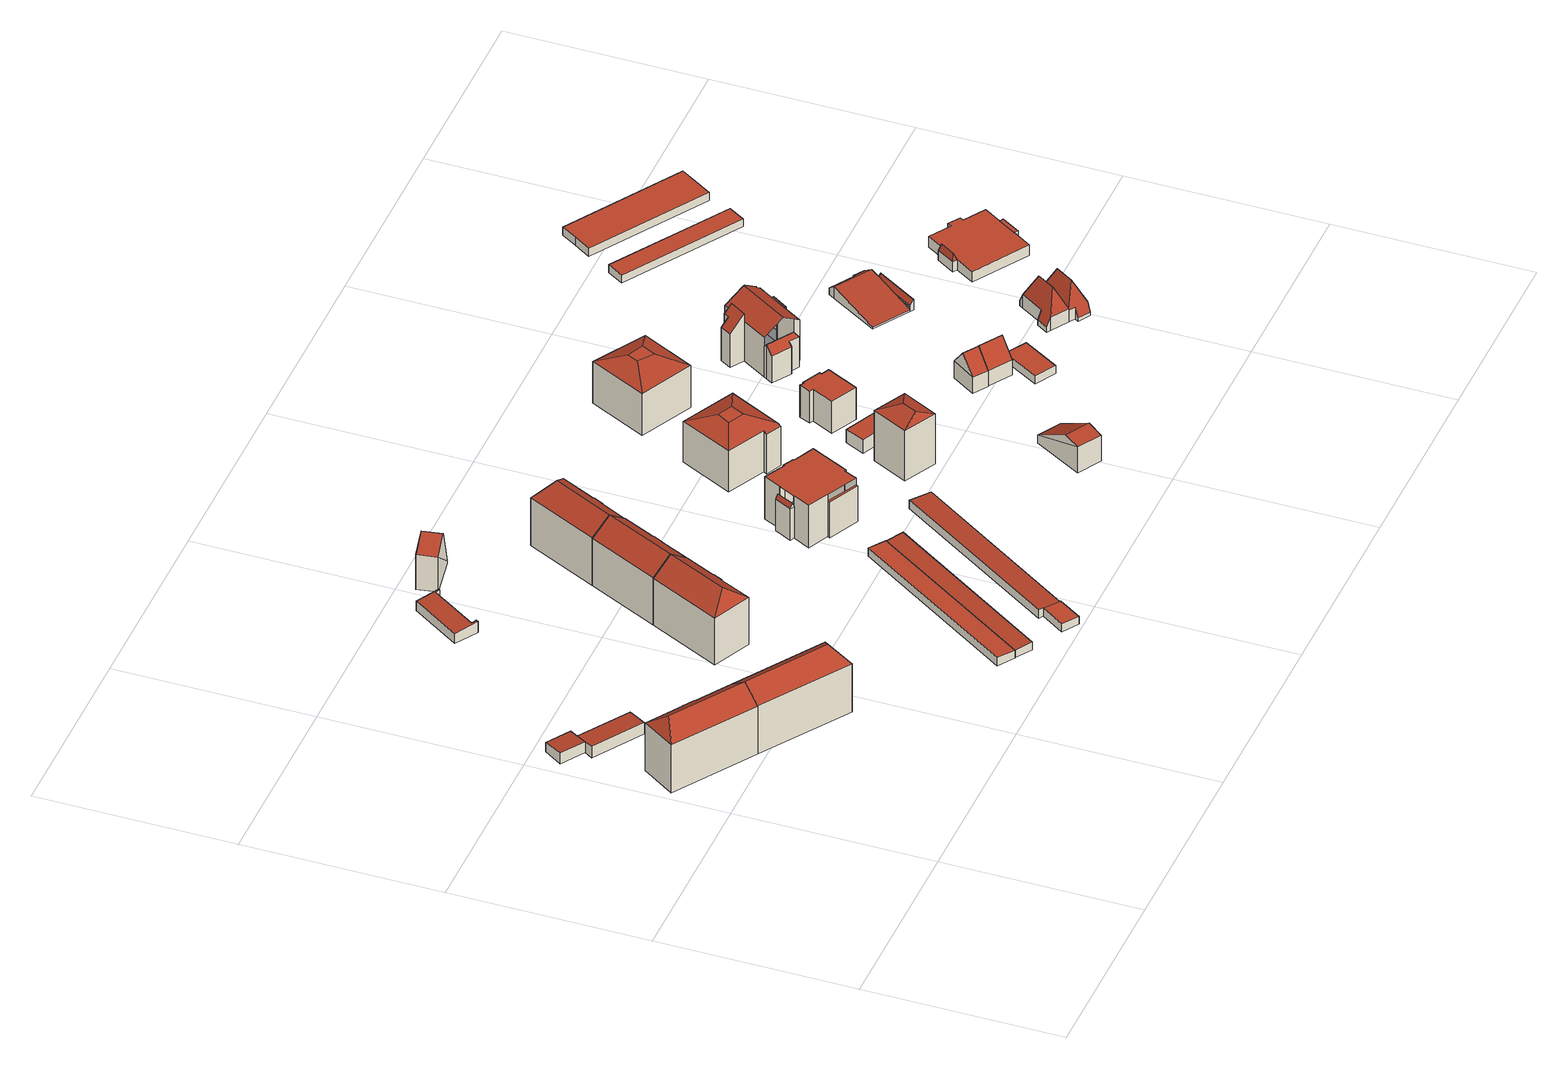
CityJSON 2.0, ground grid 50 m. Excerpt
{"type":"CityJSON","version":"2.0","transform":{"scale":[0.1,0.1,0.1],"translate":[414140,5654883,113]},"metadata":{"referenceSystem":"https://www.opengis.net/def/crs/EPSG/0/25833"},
"CityObjects":{
"building1":{"type":"Building","attributes":{"Dachtyp_tdc":"tdcHipAndGableRoof","Gemeindeschluessel":14612000,"Dachneigung":36.89,"QualitaetDacherkennung":75,"Geometrietyp2DReferenz":"3000","measuredHeight":17.54,"function":"31001_9998","roofType":"5000"},"geometry":[{"type":"Solid","lod":"2","boundaries":[[[[0,1,2,3]],[[1,4,5,2]],[[4,6,7,5]],[[6,8,9,7]],[[8,10,11,9]],[[10,12,13,11]],[[12,14,15,13]],[[14,16,17,15]],[[16,0,3,17]],[[12,10,18]],[[10,8,6,18]],[[6,4,1,0,16,14,12,18]],[[3,2,5,7,9,11,13,15,17]]]],"semantics":{"surfaces":[{"type":"WallSurface"},{"type":"RoofSurface"},{"type":"GroundSurface"}],"values":[[0,0,0,0,0,0,0,0,0,1,1,1,2]]}}]},
"building2":{"type":"Building","attributes":{"Dachtyp_tdc":"tdcPolyFlatRoof","Gemeindeschluessel":14612000,"Dachneigung":3.62,"QualitaetDacherkennung":64,"Geometrietyp2DReferenz":"3000","measuredHeight":3.07,"function":"31001_2463","roofType":"2100"},"geometry":[{"type":"Solid","lod":"2","boundaries":[[[[19,20,21,22]],[[20,23,24,21]],[[23,25,26,24]],[[25,27,28,26]],[[27,19,22,28]],[[27,25,23,20,19]],[[22,21,24,26,28]]]],"semantics":{"surfaces":[{"type":"WallSurface"},{"type":"RoofSurface"},{"type":"GroundSurface"}],"values":[[0,0,0,0,0,1,2]]}}]},
"building3":{"type":"Building","attributes":{"Dachtyp_tdc":"tdcPolyFlatRoof","Gemeindeschluessel":14612000,"Dachneigung":4.28,"QualitaetDacherkennung":71,"Geometrietyp2DReferenz":"3000","measuredHeight":3.31,"function":"31001_2463","roofType":"2100"},"geometry":[{"type":"Solid","lod":"2","boundaries":[[[[29,19,22,30]],[[19,27,28,22]],[[27,31,32,28]],[[31,33,34,32]],[[33,29,30,34]],[[33,31,27,19,29]],[[30,22,28,32,34]]]],"semantics":{"surfaces":[{"type":"WallSurface"},{"type":"RoofSurface"},{"type":"GroundSurface"}],"values":[[0,0,0,0,0,1,2]]}}]},
"building4":{"type":"Building","attributes":{"Dachtyp_tdc":"tdcHipAndGableRoof","Gemeindeschluessel":14612000,"Dachneigung":36.53,"QualitaetDacherkennung":76,"Geometrietyp2DReferenz":"3000","measuredHeight":17.43,"function":"31001_9998","roofType":"5000"},"geometry":[{"type":"Solid","lod":"2","boundaries":[[[[4,35,36,5]],[[35,37,38,36]],[[37,39,9,38]],[[39,4,5,9]],[[37,35,40]],[[4,39,6]],[[35,4,6,40]],[[39,37,40,6]],[[5,36,38,9]]]],"semantics":{"surfaces":[{"type":"WallSurface"},{"type":"RoofSurface"},{"type":"GroundSurface"}],"values":[[0,0,0,0,1,0,1,1,2]]}}]},
"building5":{"type":"Building","attributes":{"Gemeindeschluessel":14612000,"Dachtyp_tdc":"tdcHipAndGableRoof","Dachneigung":37.26,"QualitaetDacherkennung":76,"Geometrietyp2DReferenz":"3000","measuredHeight":17.48,"function":"31001_9998","roofType":"5000"},"geometry":[{"type":"Solid","lod":"2","boundaries":[[[[41,42,43,44]],[[42,45,46,43]],[[45,47,48,46]],[[47,49,50,48]],[[49,51,52,50]],[[51,53,54,52]],[[53,55,56,54]],[[55,57,58,56]],[[57,41,44,58]],[[53,51,59]],[[51,49,47,45,42,41,57,59]],[[57,55,53,59]],[[44,43,46,48,50,52,54,56,58]]]],"semantics":{"surfaces":[{"type":"WallSurface"},{"type":"RoofSurface"},{"type":"GroundSurface"}],"values":[[0,0,0,0,0,0,0,0,0,1,1,1,2]]}}]},
"building6":{"type":"Building","attributes":{"Dachtyp_tdc":"tdcPolyFlatRoof","Gemeindeschluessel":14612000,"Dachneigung":4.68,"QualitaetDacherkennung":76,"Geometrietyp2DReferenz":"3000","measuredHeight":3.21,"function":"31001_2463","roofType":"2100"},"geometry":[{"type":"Solid","lod":"2","boundaries":[[[[60,61,62,63]],[[61,64,65,62]],[[64,66,67,65]],[[66,68,69,67]],[[68,70,71,69]],[[70,72,73,71]],[[72,74,75,73]],[[74,60,63,75]],[[74,72,70,68,66,64,61,60]],[[63,62,65,67,69,71,73,75]]]],"semantics":{"surfaces":[{"type":"WallSurface"},{"type":"RoofSurface"},{"type":"GroundSurface"}],"values":[[0,0,0,0,0,0,0,0,1,2]]}}]},
"building7":{"type":"Building","attributes":{"Dachtyp_tdc":"tdcGableRoof","Gemeindeschluessel":14612000,"Dachneigung":36.87,"QualitaetDacherkennung":79,"Geometrietyp2DReferenz":"3000","measuredHeight":17.46,"function":"31001_9998","roofType":"3100"},"geometry":[{"type":"Solid","lod":"2","boundaries":[[[[76,77,78,79]],[[77,80,81,78]],[[80,82,44,81]],[[82,83,84,44]],[[83,85,56,84]],[[85,86,87,56]],[[86,88,89,87]],[[88,90,91,89]],[[90,92,93,91]],[[92,76,79,93]],[[88,86,85,83]],[[83,82,80,77,76,92,90,88]],[[79,78,81,44,84,56,87,89,91,93]]]],"semantics":{"surfaces":[{"type":"WallSurface"},{"type":"RoofSurface"},{"type":"GroundSurface"}],"values":[[0,0,0,0,0,0,0,0,0,0,1,1,2]]}}]},
"building8":{"type":"Building","attributes":{"Dachtyp_tdc":"tdcPolyFlatRoof","Gemeindeschluessel":14612000,"Dachneigung":2.83,"QualitaetDacherkennung":90,"Geometrietyp2DReferenz":"3000","measuredHeight":2.39,"function":"31001_2463","roofType":"2100"},"geometry":[{"type":"Solid","lod":"2","boundaries":[[[[94,95,96,97]],[[95,98,99,96]],[[98,100,101,99]],[[100,94,97,101]],[[100,98,95,94]],[[97,96,99,101]]]],"semantics":{"surfaces":[{"type":"WallSurface"},{"type":"RoofSurface"},{"type":"GroundSurface"}],"values":[[0,0,0,0,1,2]]}}]},
"building9":{"type":"Building","attributes":{"Dachtyp_tdc":"tdcGableRoof","Gemeindeschluessel":14612000,"Dachneigung":66.84,"QualitaetDacherkennung":7,"Geometrietyp2DReferenz":"3000","measuredHeight":12.51,"function":"31001_2463","roofType":"3100"},"geometry":[{"type":"Solid","lod":"2","boundaries":[[[[102,103,104,105]],[[103,106,107,104]],[[106,108,109,107]],[[108,102,105,109]],[[106,103,110]],[[102,108,111]],[[103,102,111,110]],[[108,106,110,111]],[[105,104,107,109]]]],"semantics":{"surfaces":[{"type":"WallSurface"},{"type":"RoofSurface"},{"type":"GroundSurface"}],"values":[[0,0,0,0,0,0,1,1,2]]}}]},
"building10":{"type":"Building","attributes":{"Dachtyp_tdc":"tdcPolyFlatRoof","Gemeindeschluessel":14612000,"Dachneigung":2.71,"QualitaetDacherkennung":88,"Geometrietyp2DReferenz":"3000","measuredHeight":2.3,"function":"31001_2463","roofType":"2100"},"geometry":[{"type":"Solid","lod":"2","boundaries":[[[[112,113,114,115]],[[113,116,117,114]],[[116,118,119,117]],[[118,112,115,119]],[[118,116,113,112]],[[115,114,117,119]]]],"semantics":{"surfaces":[{"type":"WallSurface"},{"type":"RoofSurface"},{"type":"GroundSurface"}],"values":[[0,0,0,0,1,2]]}}]},
"building11":{"type":"Building","attributes":{"Dachtyp_tdc":"tdcHipAndGableRoof","Gemeindeschluessel":14612000,"Dachneigung":37.02,"QualitaetDacherkennung":78,"Geometrietyp2DReferenz":"3000","measuredHeight":17.48,"function":"31001_9998","roofType":"5000"},"geometry":[{"type":"Solid","lod":"2","boundaries":[[[[120,121,122,123]],[[121,124,91,122]],[[124,125,126,91]],[[125,127,87,126]],[[127,128,129,87]],[[128,130,131,129]],[[130,132,133,131]],[[132,134,135,133]],[[134,120,123,135]],[[130,128,136]],[[128,127,125,136]],[[125,124,121,120,134,132,130,136]],[[123,122,91,126,87,129,131,133,135]]]],"semantics":{"surfaces":[{"type":"WallSurface"},{"type":"RoofSurface"},{"type":"GroundSurface"}],"values":[[0,0,0,0,0,0,0,0,0,1,1,1,2]]}}]},
"building12":{"type":"Building","attributes":{"Gemeindeschluessel":14612000,"Geometrietyp2DReferenz":"3000","function":"31001_2463","roofType":"9999"},"children":["building12-1","building12-2"]},
"building12-1":{"type":"BuildingPart","attributes":{"Dachtyp_tdc":"tdcPolyFlatRoof","Dachneigung":2.65,"QualitaetDacherkennung":74,"Geometrietyp2DReferenz":"3000","measuredHeight":2.4,"roofType":"2100"},"parents":["building12"],"geometry":[{"type":"MultiSurface","lod":"2","boundaries":[[[137,138,139,140]],[[138,141,142,139]],[[141,143,144,142]],[[143,145,146,144]],[[143,141,138,137,147,145]],[[146,140,139,142,144]]],"semantics":{"surfaces":[{"type":"WallSurface"},{"type":"RoofSurface"},{"type":"GroundSurface"}],"values":[0,0,0,0,1,2]}}]},
"building12-2":{"type":"BuildingPart","attributes":{"Dachtyp_tdc":"tdcPolyFlatRoof","Dachneigung":3.08,"QualitaetDacherkennung":85,"Geometrietyp2DReferenz":"3000","measuredHeight":2.35,"roofType":"2100"},"parents":["building12"],"geometry":[{"type":"MultiSurface","lod":"2","boundaries":[[[148,137,140,149]],[[145,150,151,146]],[[150,152,153,151]],[[152,148,149,153]],[[152,150,145,147,137,148]],[[149,140,146,151,153]]],"semantics":{"surfaces":[{"type":"WallSurface"},{"type":"RoofSurface"},{"type":"GroundSurface"}],"values":[0,0,0,0,1,2]}}]},
"building13":{"type":"Building","attributes":{"Gemeindeschluessel":14612000,"Geometrietyp2DReferenz":"3000","function":"31001_9998","roofType":"9999"},"children":["building13-1","building13-2","building13-3"]},
"building13-1":{"type":"BuildingPart","attributes":{"Dachtyp_tdc":"tdcFreeFormRoof","Dachneigung":64.05,"QualitaetDacherkennung":15,"Geometrietyp2DReferenz":"3000","measuredHeight":10.35,"roofType":"5000"},"parents":["building13"],"geometry":[{"type":"MultiSurface","lod":"2","boundaries":[[[154,155,156,157]],[[158,159,160,161]],[[157,162,159,158]],[[162,163,160,159]],[[154,157,158,161]],[[164,162,157,156]],[[155,165,164,156]],[[163,165,155,154]],[[162,164,165,163]]],"semantics":{"surfaces":[{"type":"WallSurface"},{"type":"GroundSurface"},{"type":"RoofSurface"}],"values":[0,1,0,0,0,2,2,0,0]}}]},
"building13-2":{"type":"BuildingPart","attributes":{"Dachtyp_tdc":"tdcPolyFlatRoof","Dachneigung":0,"QualitaetDacherkennung":73,"Geometrietyp2DReferenz":"3000","measuredHeight":12.17,"roofType":"1000"},"parents":["building13"],"geometry":[{"type":"MultiSurface","lod":"2","boundaries":[[[166,167,168,169,170]],[[167,171,161,168]],[[171,154,161]],[[172,173,174,160,163]],[[173,175,176,174]],[[175,177,178,176]],[[177,179,180,178]],[[179,181,182,180]],[[181,183,184,182]],[[183,185,186,184]],[[185,187,188,186]],[[187,189,190,188]],[[189,191,192,193,190]],[[191,189,187,185,183,181,179,177,175,173,172,171,167,166]],[[169,168,161,160,174,176,178,180,182,184,186,188,190,193]]],"semantics":{"surfaces":[{"type":"WallSurface"},{"type":"RoofSurface"},{"type":"GroundSurface"}],"values":[0,0,0,0,0,0,0,0,0,0,0,0,0,1,2]}}]},
"building13-3":{"type":"BuildingPart","attributes":{"Dachtyp_tdc":"tdcPolyFlatRoof","Dachneigung":0,"QualitaetDacherkennung":21,"Geometrietyp2DReferenz":"3000","measuredHeight":10.22,"roofType":"1000"},"parents":["building13"],"geometry":[{"type":"MultiSurface","lod":"2","boundaries":[[[192,194,195,193]],[[194,196,197,195]],[[196,170,169,197]],[[170,196,194,192]],[[193,195,197,169]]],"semantics":{"surfaces":[{"type":"WallSurface"},{"type":"RoofSurface"},{"type":"GroundSurface"}],"values":[0,0,0,1,2]}}]},
"building14":{"type":"Building","attributes":{"Dachtyp_tdc":"tdcCutTentRoof","Gemeindeschluessel":14612000,"Dachneigung":21.6,"QualitaetDacherkennung":59,"Geometrietyp2DReferenz":"3000","measuredHeight":14.05,"function":"31001_9998","roofType":"9999"},"geometry":[{"type":"Solid","lod":"2","boundaries":[[[[198,199,200,201]],[[199,202,203,200]],[[202,204,205,203]],[[204,206,207,205]],[[206,208,209,207]],[[208,210,211,209]],[[210,198,201,211]],[[198,210,212,213]],[[199,198,213,214]],[[208,206,204,202,199,214,215]],[[210,208,215,212]],[[215,214,213,212]],[[201,200,203,205,207,209,211]]]],"semantics":{"surfaces":[{"type":"WallSurface"},{"type":"RoofSurface"},{"type":"GroundSurface"}],"values":[[0,0,0,0,0,0,0,1,1,1,1,1,2]]}}]},
"building15":{"type":"Building","attributes":{"Dachtyp_tdc":"tdcFreeFormRoof","Gemeindeschluessel":14612000,"Dachneigung":25.78,"QualitaetDacherkennung":14,"Geometrietyp2DReferenz":"3000","measuredHeight":16.62,"function":"31001_9998","roofType":"5000"},"geometry":[{"type":"Solid","lod":"2","boundaries":[[[[216,217,218,219]],[[217,220,221,218]],[[220,222,223,221]],[[222,216,219,223]],[[224,225,222,220]],[[224,220,217]],[[225,224,217,216]],[[225,216,222]],[[219,218,221,223]]]],"semantics":{"surfaces":[{"type":"WallSurface"},{"type":"RoofSurface"},{"type":"GroundSurface"}],"values":[[0,0,0,0,1,1,1,1,2]]}}]},
"building16":{"type":"Building","attributes":{"Dachtyp_tdc":"tdcGableRoof","Gemeindeschluessel":14612000,"Dachneigung":30.92,"QualitaetDacherkennung":3,"Geometrietyp2DReferenz":"3000","measuredHeight":8.36,"function":"31001_9998","roofType":"3100"},"geometry":[{"type":"Solid","lod":"2","boundaries":[[[[226,227,228,229]],[[227,230,231,228]],[[230,232,233,231]],[[232,226,229,233]],[[230,227,234]],[[226,232,235]],[[227,226,235,234]],[[232,230,234,235]],[[229,228,231,233]]]],"semantics":{"surfaces":[{"type":"WallSurface"},{"type":"RoofSurface"},{"type":"GroundSurface"}],"values":[[0,0,0,0,0,0,1,1,2]]}}]},
"building17":{"type":"Building","attributes":{"Dachtyp_tdc":"tdcPolyFlatRoof","Gemeindeschluessel":14612000,"Dachneigung":0,"QualitaetDacherkennung":1,"Geometrietyp2DReferenz":"3000","measuredHeight":3.76,"function":"31001_9998","roofType":"1000"},"geometry":[{"type":"Solid","lod":"2","boundaries":[[[[236,237,238,239]],[[237,240,241,238]],[[240,242,243,241]],[[242,236,239,243]],[[242,240,237,236]],[[239,238,241,243]]]],"semantics":{"surfaces":[{"type":"WallSurface"},{"type":"RoofSurface"},{"type":"GroundSurface"}],"values":[[0,0,0,0,1,2]]}}]},
"building18":{"type":"Building","attributes":{"Dachtyp_tdc":"tdcPolyFlatRoof","Gemeindeschluessel":14612000,"Dachneigung":0,"QualitaetDacherkennung":44,"Geometrietyp2DReferenz":"3000","measuredHeight":9.1,"function":"31001_9998","roofType":"1000"},"geometry":[{"type":"Solid","lod":"2","boundaries":[[[[244,245,246,247]],[[245,248,249,246]],[[248,250,251,249]],[[250,252,253,251]],[[252,254,255,253]],[[254,256,257,255]],[[256,258,259,257]],[[258,260,261,259]],[[260,262,263,261]],[[262,244,247,263]],[[262,260,258,256,254,252,250,248,245,244]],[[247,246,249,251,253,255,257,259,261,263]]]],"semantics":{"surfaces":[{"type":"WallSurface"},{"type":"RoofSurface"},{"type":"GroundSurface"}],"values":[[0,0,0,0,0,0,0,0,0,0,1,2]]}}]},
"building19":{"type":"Building","attributes":{"Dachtyp_tdc":"tdcCutTentRoof","Gemeindeschluessel":14612000,"Dachneigung":16.07,"QualitaetDacherkennung":46,"Geometrietyp2DReferenz":"3000","measuredHeight":14.09,"function":"31001_9998","roofType":"9999"},"geometry":[{"type":"Solid","lod":"2","boundaries":[[[[264,265,266,267]],[[265,268,269,266]],[[268,270,271,269]],[[270,264,267,271]],[[265,264,272,273]],[[268,265,273,274]],[[270,268,274,275]],[[264,270,275,272]],[[275,274,273,272]],[[267,266,269,271]]]],"semantics":{"surfaces":[{"type":"WallSurface"},{"type":"RoofSurface"},{"type":"GroundSurface"}],"values":[[0,0,0,0,1,1,1,1,1,2]]}}]},
"building20":{"type":"Building","attributes":{"Dachtyp_tdc":"tdcGableRoof","Gemeindeschluessel":14612000,"Dachneigung":51.06,"QualitaetDacherkennung":72,"Geometrietyp2DReferenz":"3000","measuredHeight":9.13,"function":"31001_9998","roofType":"3100"},"geometry":[{"type":"Solid","lod":"2","boundaries":[[[[276,277,278,279]],[[277,280,281,278]],[[280,282,283,281]],[[282,276,279,283]],[[280,277,284]],[[276,282,285]],[[277,276,285,284]],[[282,280,284,285]],[[279,278,281,283]]]],"semantics":{"surfaces":[{"type":"WallSurface"},{"type":"RoofSurface"},{"type":"GroundSurface"}],"values":[[0,0,0,0,0,0,1,1,2]]}}]},
"building21":{"type":"Building","attributes":{"Dachtyp_tdc":"tdcGableRoof","Gemeindeschluessel":14612000,"Dachneigung":51.2,"QualitaetDacherkennung":80,"Geometrietyp2DReferenz":"3000","measuredHeight":9.04,"function":"31001_9998","roofType":"3100"},"geometry":[{"type":"Solid","lod":"2","boundaries":[[[[286,287,288,289]],[[287,290,291,288]],[[290,292,293,291]],[[292,294,295,293]],[[294,296,297,295]],[[296,298,299,297]],[[298,300,301,299]],[[300,286,289,301]],[[296,294,292,290,287,286]],[[286,300,298,296]],[[289,288,291,293,295,297,299,301]]]],"semantics":{"surfaces":[{"type":"WallSurface"},{"type":"RoofSurface"},{"type":"GroundSurface"}],"values":[[0,0,0,0,0,0,0,0,1,1,2]]}}]},
"building22":{"type":"Building","attributes":{"Dachtyp_tdc":"tdcPolyFlatRoof","Gemeindeschluessel":14612000,"Dachneigung":0,"QualitaetDacherkennung":83,"Geometrietyp2DReferenz":"3000","measuredHeight":2.29,"function":"31001_9998","roofType":"1000"},"geometry":[{"type":"Solid","lod":"2","boundaries":[[[[302,303,304,305]],[[306,307,308,309]],[[307,302,305,308]],[[307,306,303,302]],[[305,304,309,308]],[[303,306,309,304]]]],"semantics":{"surfaces":[{"type":"WallSurface"},{"type":"RoofSurface"},{"type":"GroundSurface"}],"values":[[0,0,0,1,2,0]]}}]},
"building23":{"type":"Building","attributes":{"Gemeindeschluessel":14612000,"Geometrietyp2DReferenz":"3000","function":"31001_9998","roofType":"9999"},"children":["building23-1","building23-2","building23-3","building23-4"]},
"building23-1":{"type":"BuildingPart","attributes":{"Dachtyp_tdc":"tdcPolyFlatRoof","Dachneigung":0,"QualitaetDacherkennung":45,"Geometrietyp2DReferenz":"3000","measuredHeight":8.94,"roofType":"1000"},"parents":["building23"],"geometry":[{"type":"MultiSurface","lod":"2","boundaries":[[[310,311,312,313]],[[311,314,315,312]],[[316,310,313,317]],[[316,314,311,310]],[[313,312,315,317]]],"semantics":{"surfaces":[{"type":"WallSurface"},{"type":"RoofSurface"},{"type":"GroundSurface"}],"values":[0,0,0,1,2]}}]},
"building23-2":{"type":"BuildingPart","attributes":{"Dachtyp_tdc":"tdcPolyFlatRoof","Dachneigung":45.78,"QualitaetDacherkennung":30,"Geometrietyp2DReferenz":"3000","measuredHeight":13.59,"roofType":"2100"},"parents":["building23"],"geometry":[{"type":"MultiSurface","lod":"2","boundaries":[[[318,319,320,321]],[[319,322,323,320]],[[322,324,325,323]],[[324,326,327,328,325]],[[329,318,321,330,331]],[[329,326,324,322,319,318]],[[321,320,323,325,328,330]]],"semantics":{"surfaces":[{"type":"WallSurface"},{"type":"RoofSurface"},{"type":"GroundSurface"}],"values":[0,0,0,0,0,1,2]}}]},
"building23-3":{"type":"BuildingPart","attributes":{"Dachtyp_tdc":"tdcFreeFormRoof","Dachneigung":50,"QualitaetDacherkennung":16,"Geometrietyp2DReferenz":"3000","measuredHeight":9.91,"roofType":"5000"},"parents":["building23"],"geometry":[{"type":"MultiSurface","lod":"2","boundaries":[[[332,333,334,335]],[[333,336,337,334]],[[338,339,340,341]],[[339,342,343,340]],[[342,344,345,343]],[[344,332,335,345]],[[339,338,346]],[[338,347,336,333,346]],[[333,332,344,342,339,346]],[[335,334,337,348,341,340,343,345]]],"semantics":{"surfaces":[{"type":"WallSurface"},{"type":"RoofSurface"},{"type":"GroundSurface"}],"values":[0,0,0,0,0,0,1,1,1,2]}}]},
"building23-4":{"type":"BuildingPart","attributes":{"Dachtyp_tdc":"tdcGableRoof","Dachneigung":31.71,"QualitaetDacherkennung":47,"Geometrietyp2DReferenz":"3000","measuredHeight":14.68,"roofType":"3100"},"parents":["building23"],"geometry":[{"type":"MultiSurface","lod":"2","boundaries":[[[349,350,351,352]],[[350,353,354,351]],[[353,355,316,317,354]],[[356,357,358,315,314]],[[357,359,338,341,358]],[[360,331,330,337,336]],[[327,361,362,328]],[[361,363,364,362]],[[363,365,366,364]],[[365,367,368,366]],[[367,349,352,368]],[[363,361,327,331,360,369]],[[369,359,357,356,355,353,350,349,367,365,363]],[[352,351,354,317,315,358,341,348,337,330,328,362,364,366,368]]],"semantics":{"surfaces":[{"type":"WallSurface"},{"type":"RoofSurface"},{"type":"GroundSurface"}],"values":[0,0,0,0,0,0,0,0,0,0,0,1,1,2]}}]},
"building24":{"type":"Building","attributes":{"Dachtyp_tdc":"tdcFreeFormRoof","Gemeindeschluessel":14612000,"Dachneigung":65.43,"QualitaetDacherkennung":7,"Geometrietyp2DReferenz":"3000","measuredHeight":9.57,"function":"31001_9998","roofType":"5000"},"geometry":[{"type":"Solid","lod":"2","boundaries":[[[[370,371,372,373]],[[371,374,375,372]],[[374,376,377,375]],[[376,378,379,377]],[[378,380,381,379]],[[380,382,383,381]],[[382,384,385,383]],[[384,386,387,385]],[[386,388,389,387]],[[388,370,373,389]],[[384,382,380,378,376,390]],[[376,374,371,370,388,391,390]],[[388,386,391]],[[386,384,390,391]],[[373,372,375,377,379,381,383,385,387,389]]]],"semantics":{"surfaces":[{"type":"WallSurface"},{"type":"RoofSurface"},{"type":"GroundSurface"}],"values":[[0,0,0,0,0,0,0,0,0,0,1,1,1,1,2]]}}]},
"building25":{"type":"Building","attributes":{"Gemeindeschluessel":14612000,"Geometrietyp2DReferenz":"3000","function":"31001_9998","roofType":"9999"},"children":["building25-1","building25-2"]},
"building25-1":{"type":"BuildingPart","attributes":{"Dachtyp_tdc":"tdcPolyFlatRoof","Dachneigung":55.8,"QualitaetDacherkennung":46,"Geometrietyp2DReferenz":"3000","measuredHeight":3,"roofType":"2100"},"parents":["building25"],"geometry":[{"type":"MultiSurface","lod":"2","boundaries":[[[392,393,394,395,396]],[[397,398,399,400]],[[398,392,396,399]],[[398,397,401,393,392]],[[396,395,400,399]]],"semantics":{"surfaces":[{"type":"WallSurface"},{"type":"RoofSurface"},{"type":"GroundSurface"}],"values":[0,0,0,1,2]}}]},
"building25-2":{"type":"BuildingPart","attributes":{"Dachtyp_tdc":"tdcGableRoof","Dachneigung":10.73,"QualitaetDacherkennung":11,"Geometrietyp2DReferenz":"3000","measuredHeight":3.17,"roofType":"3100"},"parents":["building25"],"geometry":[{"type":"MultiSurface","lod":"2","boundaries":[[[402,403,404,405]],[[403,406,407,404]],[[406,408,409,407]],[[408,410,411,409]],[[410,412,413,411]],[[412,414,415,413]],[[414,416,397,400,415]],[[394,402,405,395]],[[414,412,410,408,406,403]],[[403,402,394,401,416,414]],[[405,404,407,409,411,413,415,400,395]]],"semantics":{"surfaces":[{"type":"WallSurface"},{"type":"RoofSurface"},{"type":"GroundSurface"}],"values":[0,0,0,0,0,0,0,0,1,1,2]}}]},
"building26":{"type":"Building","attributes":{"Dachtyp_tdc":"tdcFreeFormRoof","Gemeindeschluessel":14612000,"Dachneigung":65.96,"QualitaetDacherkennung":5,"Geometrietyp2DReferenz":"3000","measuredHeight":9.21,"function":"31001_9998","roofType":"5000"},"geometry":[{"type":"Solid","lod":"2","boundaries":[[[[417,418,387,419]],[[418,420,385,387]],[[420,421,422,385]],[[421,423,424,422]],[[423,425,426,424]],[[425,427,428,426]],[[427,429,430,428]],[[429,431,432,430]],[[431,433,434,432]],[[433,417,419,434]],[[429,427,425,423,421,435,436]],[[421,420,435]],[[420,418,436,435]],[[418,417,433,431,429,436]],[[419,387,385,422,424,426,428,430,432,434]]]],"semantics":{"surfaces":[{"type":"WallSurface"},{"type":"RoofSurface"},{"type":"GroundSurface"}],"values":[[0,0,0,0,0,0,0,0,0,0,1,1,1,1,2]]}}]},
"building27":{"type":"Building","attributes":{"Dachtyp_tdc":"tdcPolyFlatRoof","Gemeindeschluessel":14612000,"Dachneigung":0,"QualitaetDacherkennung":72,"Geometrietyp2DReferenz":"3000","measuredHeight":2.23,"function":"31001_2463","roofType":"1000"},"geometry":[{"type":"Solid","lod":"2","boundaries":[[[[437,438,439,440]],[[438,441,442,439]],[[441,443,444,442]],[[443,437,440,444]],[[443,441,438,437]],[[440,439,442,444]]]],"semantics":{"surfaces":[{"type":"WallSurface"},{"type":"RoofSurface"},{"type":"GroundSurface"}],"values":[[0,0,0,0,1,2]]}}]},
"building28":{"type":"Building","attributes":{"Gemeindeschluessel":14612000,"Geometrietyp2DReferenz":"3000","function":"31001_9998","roofType":"9999"},"children":["building28-1","building28-2","building28-3"]},
"building28-1":{"type":"BuildingPart","attributes":{"Dachtyp_tdc":"tdcPolyFlatRoof","Dachneigung":0,"QualitaetDacherkennung":66,"Geometrietyp2DReferenz":"3000","measuredHeight":3.02,"roofType":"1000"},"parents":["building28"],"geometry":[{"type":"MultiSurface","lod":"2","boundaries":[[[445,446,447,448]],[[445,449,450,446]],[[449,451,452,450]],[[451,449,445,448]],[[447,446,450,452]]],"semantics":{"surfaces":[{"type":"WallSurface"},{"type":"RoofSurface"},{"type":"GroundSurface"}],"values":[0,0,0,1,2]}}]},
"building28-2":{"type":"BuildingPart","attributes":{"Dachtyp_tdc":"tdcFreeFormRoof","Dachneigung":73.3,"QualitaetDacherkennung":18,"Geometrietyp2DReferenz":"3000","measuredHeight":4.68,"roofType":"5000"},"parents":["building28"],"geometry":[{"type":"MultiSurface","lod":"2","boundaries":[[[453,454,455,456]],[[454,457,458,455]],[[457,459,460,458]],[[461,459,457]],[[462,461,457,454]],[[462,454,453]],[[461,462,453,459]],[[455,458,460,456]]],"semantics":{"surfaces":[{"type":"WallSurface"},{"type":"RoofSurface"},{"type":"GroundSurface"}],"values":[0,0,0,1,1,1,1,2]}}]},
"building28-3":{"type":"BuildingPart","attributes":{"Dachtyp_tdc":"tdcPolyFlatRoof","Dachneigung":0,"QualitaetDacherkennung":0,"Geometrietyp2DReferenz":"3000","measuredHeight":3,"roofType":"9999"},"parents":["building28"],"geometry":[{"type":"MultiSurface","lod":"2","boundaries":[[[448,463,464,465,466,467,468,469,470,471,472,451]],[[451,472,473,452]],[[472,471,474,473]],[[471,470,456,474]],[[470,453,456]],[[459,453,470,469]],[[469,468,475,460]],[[468,467,476,475]],[[467,466,477,476]],[[466,465,478,477]],[[465,464,479,478]],[[464,463,480,479]],[[463,448,447,480]],[[452,473,474,456,460,475,476,477,478,479,480,447]],[[459,460,456,453]],[[452,447,448,451]]],"semantics":{"surfaces":[{"type":"RoofSurface"},{"type":"WallSurface"},{"type":"GroundSurface"},{"type":"ClosureSurface","isClosure":"1","QuelleClosure":"LoD1Solid"}],"values":[0,1,1,1,1,1,1,1,1,1,1,1,1,2,3,3]}}]},
"building29":{"type":"Building","attributes":{"Dachtyp_tdc":"tdcPolyFlatRoof","Gemeindeschluessel":14612000,"Dachneigung":0,"QualitaetDacherkennung":91,"Geometrietyp2DReferenz":"3000","measuredHeight":2.27,"function":"31001_2463","roofType":"1000"},"geometry":[{"type":"Solid","lod":"2","boundaries":[[[[481,482,483,484]],[[482,485,486,483]],[[485,487,488,486]],[[487,489,490,488]],[[489,491,492,490]],[[491,481,484,492]],[[491,489,487,485,482,481]],[[484,483,486,488,490,492]]]],"semantics":{"surfaces":[{"type":"WallSurface"},{"type":"RoofSurface"},{"type":"GroundSurface"}],"values":[[0,0,0,0,0,0,1,2]]}}]}
},
"vertices":[
[183,658,152],[180,654,155],[180,654,18],[183,658,18],[265,598,155],[265,598,18],[238,556,193],[238,556,18],[210,514,155],[210,514,18],[8,647,155],[8,647,18],[63,731,155],[63,731,18],[153,672,155],[153,672,18],[155,676,152],[155,676,18],[60,672,193],
[78,881,48],[20,919,48],[20,919,17],[78,881,17],[50,966,44],[50,966,17],[108,928,44],[108,928,17],[95,907,46],[95,907,17],
[65,861,50],[65,861,17],[219,826,46],[219,826,17],[189,780,50],[189,780,17],
[485,455,155],[485,455,18],[430,370,156],[430,370,18],[210,514,156],[432,429,193],
[664,857,154],[628,782,154],[628,782,17],[664,857,17],[632,780,151],[632,780,17],[621,757,151],[621,757,17],[618,759,153],[618,759,17],[579,676,153],[579,676,17],[483,722,150],[483,722,17],[570,903,151],[570,903,17],[619,879,192],[619,879,17],[546,726,192],
[348,1298,45],[429,1422,45],[429,1422,18],[348,1298,18],[483,1388,50],[483,1388,18],[480,1384,50],[480,1384,18],[470,1390,49],[470,1390,18],[394,1275,49],[394,1275,18],[406,1268,50],[406,1268,18],[403,1263,50],[403,1263,18],
[716,956,150],[704,932,150],[704,932,17],[716,956,17],[701,933,153],[701,933,17],[664,857,153],[618,880,192],[618,880,17],[570,903,152],[657,1083,152],[657,1083,17],[704,1059,192],[704,1059,17],[749,1038,154],[749,1038,17],[711,958,154],[711,958,17],
[981,539,39],[1022,512,37],[1022,512,15],[981,539,15],[749,97,37],[749,97,15],[708,124,39],[708,124,15],
[607,1466,25],[615,1417,25],[615,1417,18],[607,1466,18],[510,1399,118],[510,1399,18],[501,1450,118],[501,1450,18],[565,1408,143],[557,1459,143],
[789,71,39],[749,97,36],[749,97,16],[789,71,16],[1022,512,36],[1022,512,16],[1062,486,39],[1062,486,16],
[787,1107,150],[784,1108,153],[784,1108,17],[787,1107,17],[749,1038,153],[703,1060,192],[703,1060,17],[657,1083,153],[745,1265,153],[745,1265,17],[836,1221,155],[836,1221,17],[794,1134,155],[794,1134,17],[799,1132,150],[799,1132,17],[779,1215,192],
[915,92,38],[904,99,39],[904,99,15],[915,92,15],[1177,514,39],[1177,514,15],[1227,480,36],[1227,480,15],[954,67,36],[954,67,15],[934,80,37],
[876,32,38],[876,32,15],[956,65,36],[956,65,15],[917,6,36],[917,6,15],
[983,719,105],[983,719,106],[978,721,118],[972,724,105],[972,724,15],[994,768,15],[1004,762,15],[983,719,15],[994,768,105],[1004,762,105],[999,765,118],[1004,762,106],
[1016,650,136],[962,676,136],[962,676,15],[1016,650,15],[1016,650,117],[983,719,136],[1004,762,136],[1005,762,136],[1005,762,15],[1026,806,136],[1026,806,15],[1080,779,136],[1080,779,15],[1081,782,136],[1081,782,15],[1108,768,136],[1108,768,15],[1107,766,136],[1107,766,15],[1161,740,136],[1161,740,15],[1114,643,136],[1114,643,15],[1110,645,136],[1110,645,15],[1094,611,136],[1094,611,117],[1094,611,15],
[1091,606,117],[1091,606,15],[1013,644,117],[1013,644,15],
[1290,984,133],[1224,850,133],[1224,850,16],[1290,984,16],[1220,841,129],[1220,841,16],[1181,860,129],[1181,860,16],[1185,869,133],[1185,869,16],[1088,917,133],[1088,917,16],[1154,1052,133],[1154,1052,16],[1178,976,156],[1216,958,156],[1201,923,155],[1159,944,155],
[1401,610,155],[1355,519,155],[1355,519,11],[1401,610,11],[1272,561,155],[1272,561,11],[1318,652,155],[1318,652,11],[1319,553,178],[1338,590,178],
[1495,171,87],[1436,205,87],[1436,205,13],[1495,171,13],[1506,329,36],[1506,329,13],[1565,296,36],[1565,296,13],[1457,242,97],[1516,208,97],
[1447,692,50],[1425,643,50],[1425,643,12],[1447,692,12],[1333,685,50],[1333,685,12],[1356,734,50],[1356,734,12],
[1403,864,107],[1413,858,107],[1413,858,16],[1403,864,16],[1414,861,107],[1414,861,16],[1461,838,107],[1461,838,16],[1458,833,107],[1458,833,16],[1479,823,107],[1479,823,16],[1439,742,107],[1439,742,16],[1372,775,107],[1372,775,16],[1399,830,107],[1399,830,16],[1389,835,107],[1389,835,16],
[1213,1173,134],[1286,1320,134],[1286,1320,15],[1213,1173,15],[1415,1242,136],[1415,1242,15],[1348,1107,136],[1348,1107,15],[1297,1217,156],[1310,1245,156],[1354,1225,155],[1336,1189,155],
[1663,508,56],[1627,532,56],[1627,532,11],[1663,508,11],[1665,591,60],[1665,591,11],[1702,567,60],[1702,567,11],[1647,563,103],[1684,539,103],
[1684,540,103],[1702,567,61],[1702,567,12],[1684,540,12],[1737,544,61],[1737,544,12],[1744,555,46],[1744,555,12],[1765,541,46],[1765,541,12],[1741,503,103],[1741,503,12],[1720,471,55],[1720,471,12],[1663,508,55],[1663,508,12],
[1817,474,34],[1761,382,34],[1761,382,11],[1817,474,11],[1710,412,34],[1765,505,34],[1765,505,11],[1710,412,11],
[1702,1041,93],[1676,1001,93],[1676,1001,4],[1702,1041,4],[1655,1015,93],[1655,1015,4],[1680,1055,93],[1680,1055,4],
[1531,1081,98],[1548,1109,98],[1548,1109,4],[1531,1081,4],[1565,1098,119],[1565,1098,4],[1573,1111,119],[1573,1111,4],[1590,1100,139],[1590,1100,117],[1590,1100,4],[1564,1060,139],[1564,1060,4],[1564,1060,117],
[1510,973,81],[1520,988,103],[1520,988,4],[1510,973,4],[1525,996,91],[1525,996,4],[1597,951,91],[1587,935,91],[1587,935,4],[1597,951,4],[1562,950,91],[1562,950,4],[1558,943,81],[1558,943,4],[1584,948,103],[1570,968,91],[1570,968,4],
[1683,1076,126],[1681,1073,126],[1681,1073,4],[1683,1076,4],[1688,1068,120],[1688,1068,4],[1680,1055,120],[1655,1015,120],[1610,943,120],[1610,943,4],[1597,951,130],[1525,996,117],[1603,1121,117],[1603,1121,4],[1648,1093,150],[1648,1093,4],[1654,1089,146],[1654,1089,4],[1656,1093,146],[1656,1093,4],[1570,968,150],
[1896,454,25],[1914,483,25],[1914,483,11],[1896,454,11],[1923,478,49],[1923,478,11],[1960,537,49],[1960,537,11],[1966,546,25],[1966,546,11],[1995,528,26],[1995,528,11],[1990,519,49],[1990,519,11],[2005,509,49],[2005,509,11],[1949,421,49],[1949,421,11],[1905,448,49],[1905,448,11],[1969,501,106],[1941,457,107],
[1867,765,40],[1859,770,27],[1859,770,15],[1859,770,10],[1867,765,10],[1924,874,26],[1932,869,40],[1932,869,10],[1924,874,10],[1892,822,27],
[1769,827,15],[1844,948,42],[1844,948,10],[1769,827,10],[1853,963,29],[1853,963,10],[1917,924,29],[1917,924,10],[1922,932,22],[1922,932,10],[1949,915,22],[1949,915,10],[1934,891,42],[1934,891,10],[1924,874,38],
[1964,411,44],[1949,421,44],[1964,411,11],[2005,509,44],[2049,482,44],[2049,482,11],[2058,476,20],[2058,476,11],[2040,447,20],[2040,447,11],[2031,453,44],[2031,453,11],[1994,393,44],[1994,393,11],[1988,384,20],[1988,384,11],[1959,402,20],[1959,402,11],[2013,473,103],[1985,429,103],
[2006,1229,41],[1715,1412,41],[1715,1412,19],[2006,1229,19],[1742,1454,41],[1742,1454,19],[2032,1271,41],[2032,1271,19],
[2214,680,41],[2214,680,11],[2205,685,11],[2205,685,41],[2185,633,41],[2185,633,11],[2176,639,41],[2176,639,11],
[2038,725,39],[2028,731,39],[2028,731,11],[2038,725,11],[2057,777,39],[2057,777,11],[2067,772,39],[2067,772,11],[2059,770,58],[2036,733,58],
[2232,729,41],[2178,763,41],[2183,772,41],[2154,791,41],[2148,781,41],[2094,815,41],[2067,772,41],[2038,725,41],[2008,677,41],[2146,591,41],[2146,591,11],[2008,677,11],[2094,815,11],[2148,781,11],[2154,791,11],[2183,772,11],[2178,763,11],[2232,729,11],
[2070,1335,41],[1781,1517,41],[1781,1517,18],[2070,1335,18],[1808,1559,41],[1808,1559,18],[1834,1600,41],[1834,1600,18],[2123,1419,41],[2123,1419,18],[2097,1378,41],[2097,1378,18]
]}
